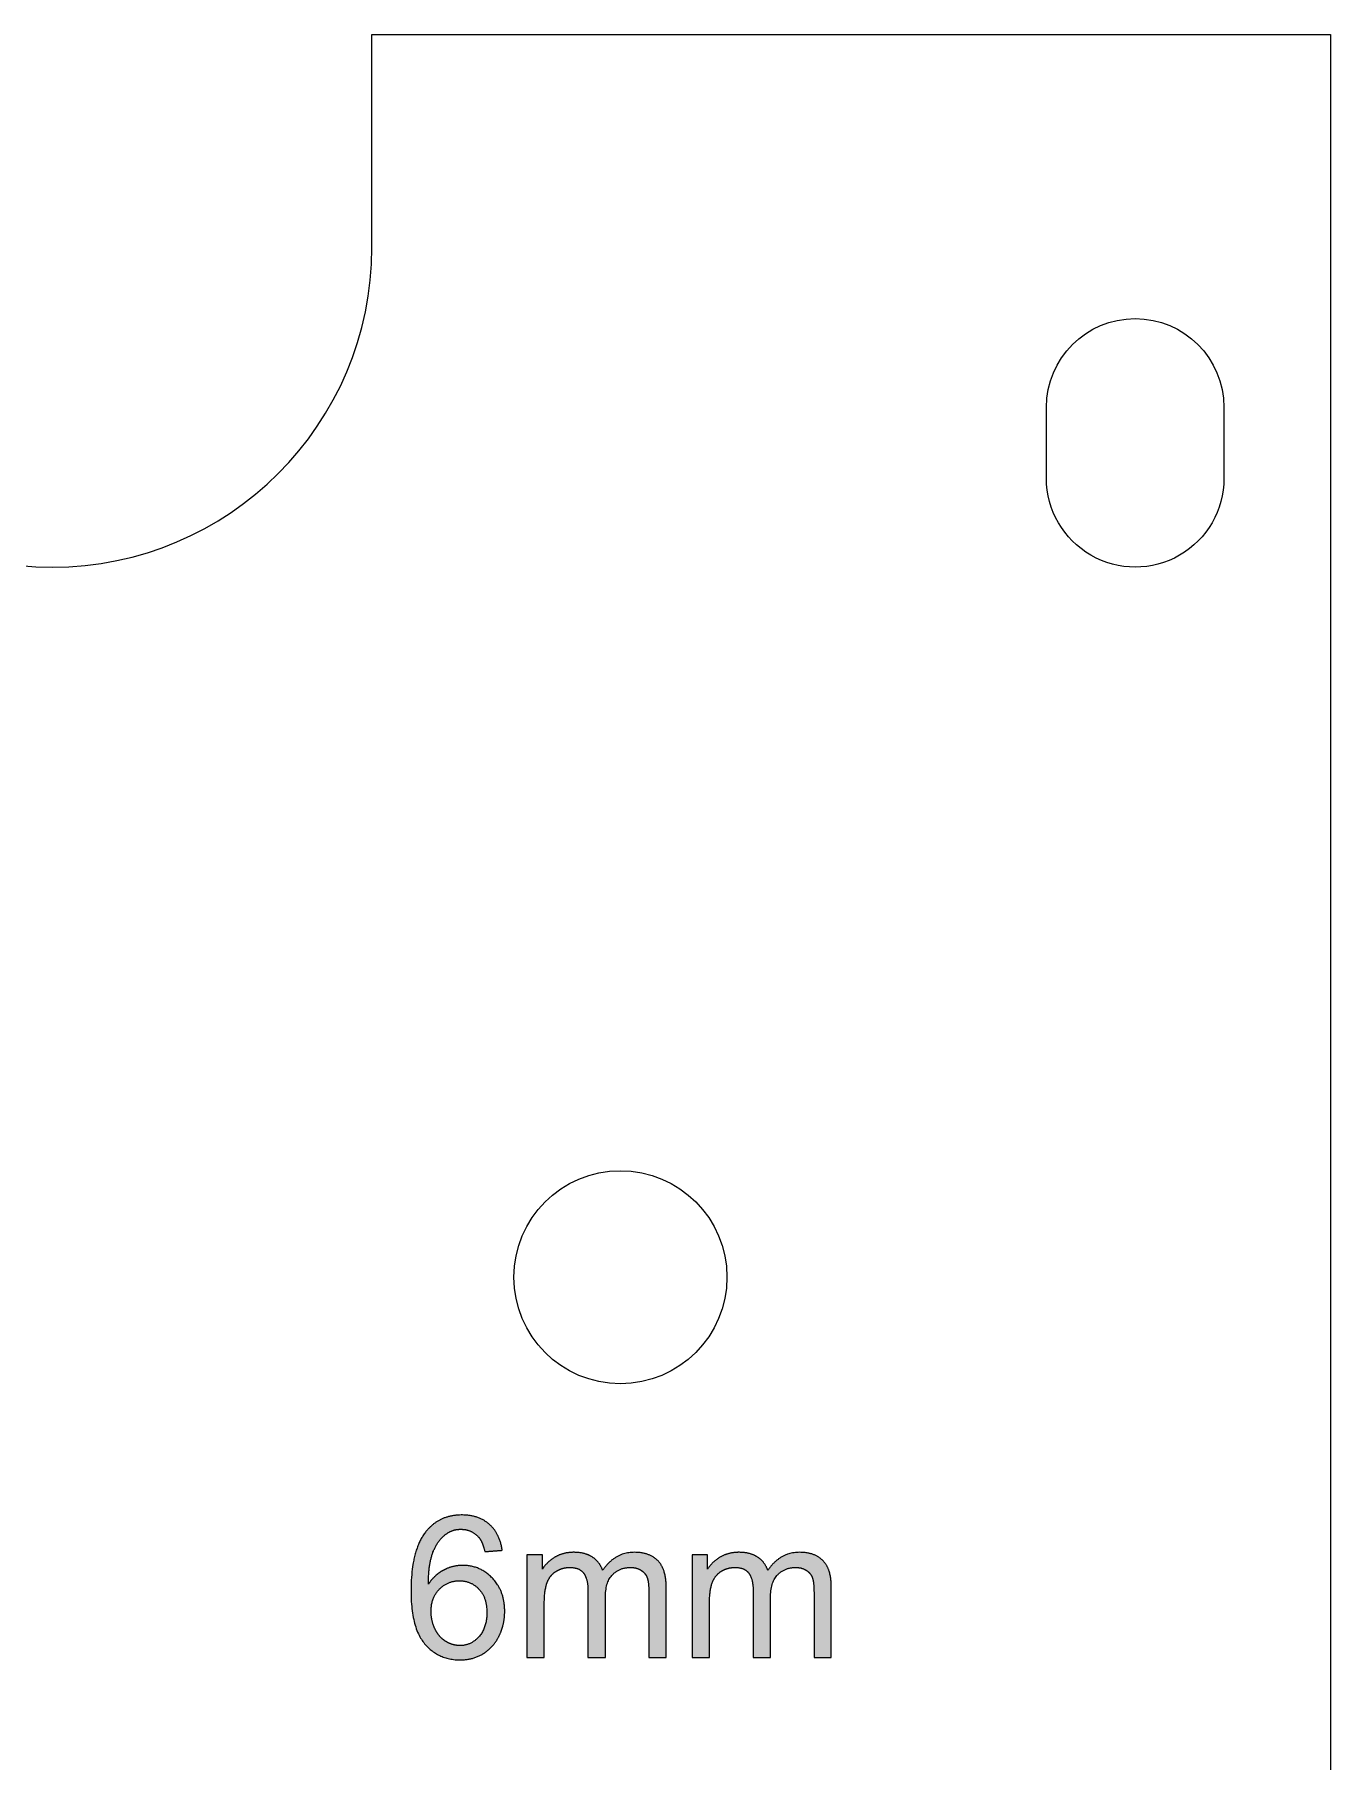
# Model space of a CAD drawing. Header units: millimetres. Extents: x 0 to 277, y 0 to 190.
# Drawn here: x 240.5 to 277, y 141.36 to 190 of the extents above; entities that cross this region are included whole.
import ezdxf

# ---------------------------------------------------------------- set-up
doc = ezdxf.new("R2010")
doc.units = ezdxf.units.MM
doc.header["$MEASUREMENT"] = 0
doc.layers.get('0').update_dxf_attribs({"color": 18, "true_color": 0x000000})

msp = doc.modelspace()

# ---------------------------------------------------------------- hatches: boundary and pattern name
h = msp.add_hatch(color=256)
h.paths.add_polyline_path([(253.67, 147.308), (253.666, 147.337), (253.662, 147.366), (253.657, 147.394), (253.651, 147.421), (253.645, 147.449), (253.639, 147.476), (253.632, 147.502), (253.625, 147.529), (253.617, 147.554), (253.609, 147.58), (253.6, 147.605), (253.591, 147.629), (253.582, 147.654), (253.571, 147.677), (253.561, 147.701), (253.55, 147.724), (253.538, 147.747), (253.526, 147.769), (253.514, 147.791), (253.501, 147.812), (253.487, 147.833), (253.474, 147.854), (253.459, 147.874), (253.444, 147.894), (253.429, 147.913), (253.413, 147.933), (253.397, 147.951), (253.38, 147.97), (253.363, 147.987), (253.346, 148.005), (253.327, 148.022), (253.309, 148.039), (253.29, 148.055), (253.27, 148.071), (253.251, 148.086), (253.231, 148.101), (253.21, 148.115), (253.19, 148.129), (253.169, 148.142), (253.147, 148.155), (253.126, 148.167), (253.104, 148.178), (253.082, 148.189), (253.059, 148.2), (253.036, 148.21), (253.013, 148.22), (252.989, 148.229), (252.965, 148.237), (252.941, 148.245), (252.916, 148.253), (252.891, 148.26), (252.866, 148.266), (252.84, 148.272), (252.814, 148.277), (252.788, 148.282), (252.761, 148.287), (252.734, 148.291), (252.707, 148.294), (252.679, 148.297), (252.651, 148.299), (252.623, 148.301), (252.594, 148.302), (252.565, 148.303), (252.536, 148.303), (252.496, 148.303), (252.458, 148.301), (252.419, 148.299), (252.382, 148.296), (252.344, 148.292), (252.308, 148.287), (252.271, 148.281), (252.236, 148.275), (252.2, 148.267), (252.166, 148.259), (252.131, 148.249), (252.098, 148.239), (252.065, 148.228), (252.032, 148.216), (252, 148.203), (251.968, 148.189), (251.937, 148.174), (251.906, 148.158), (251.876, 148.142), (251.846, 148.124), (251.817, 148.106), (251.788, 148.087), (251.76, 148.067), (251.733, 148.046), (251.705, 148.024), (251.679, 148.001), (251.653, 147.977), (251.627, 147.953), (251.602, 147.927), (251.577, 147.901), (251.553, 147.873), (251.53, 147.845), (251.503, 147.812), (251.478, 147.777), (251.453, 147.741), (251.429, 147.704), (251.406, 147.665), (251.384, 147.626), (251.363, 147.585), (251.342, 147.543), (251.323, 147.499), (251.304, 147.455), (251.286, 147.409), (251.269, 147.362), (251.252, 147.313), (251.237, 147.264), (251.222, 147.213), (251.209, 147.161), (251.196, 147.108), (251.184, 147.053), (251.172, 146.997), (251.162, 146.94), (251.143, 146.823), (251.128, 146.7), (251.117, 146.572), (251.108, 146.44), (251.103, 146.303), (251.102, 146.16), (251.103, 146.033), (251.108, 145.91), (251.115, 145.792), (251.126, 145.679), (251.139, 145.57), (251.147, 145.517), (251.156, 145.465), (251.165, 145.415), (251.176, 145.365), (251.187, 145.317), (251.198, 145.27), (251.211, 145.224), (251.224, 145.18), (251.238, 145.136), (251.253, 145.093), (251.268, 145.052), (251.285, 145.012), (251.302, 144.973), (251.319, 144.935), (251.338, 144.898), (251.357, 144.863), (251.377, 144.828), (251.398, 144.795), (251.42, 144.762), (251.442, 144.731), (251.465, 144.702), (251.477, 144.687), (251.489, 144.673), (251.513, 144.645), (251.538, 144.618), (251.563, 144.592), (251.589, 144.567), (251.615, 144.543), (251.642, 144.519), (251.669, 144.497), (251.696, 144.475), (251.724, 144.455), (251.753, 144.435), (251.782, 144.416), (251.811, 144.398), (251.841, 144.381), (251.871, 144.364), (251.901, 144.349), (251.933, 144.334), (251.964, 144.321), (251.996, 144.308), (252.028, 144.296), (252.061, 144.285), (252.094, 144.275), (252.128, 144.266), (252.162, 144.257), (252.197, 144.25), (252.232, 144.243), (252.267, 144.237), (252.303, 144.232), (252.34, 144.229), (252.376, 144.225), (252.414, 144.223), (252.451, 144.222), (252.489, 144.221), (252.534, 144.222), (252.578, 144.224), (252.622, 144.228), (252.665, 144.232), (252.707, 144.238), (252.749, 144.246), (252.79, 144.254), (252.83, 144.264), (252.85, 144.27), (252.87, 144.276), (252.89, 144.282), (252.91, 144.289), (252.929, 144.295), (252.948, 144.303), (252.967, 144.31), (252.986, 144.318), (253.005, 144.326), (253.024, 144.335), (253.042, 144.344), (253.061, 144.353), (253.079, 144.363), (253.097, 144.372), (253.115, 144.383), (253.133, 144.393), (253.151, 144.404), (253.168, 144.415), (253.185, 144.427), (253.202, 144.439), (253.219, 144.451), (253.235, 144.463), (253.251, 144.476), (253.267, 144.489), (253.283, 144.502), (253.298, 144.515), (253.314, 144.529), (253.329, 144.543), (253.343, 144.558), (253.358, 144.573), (253.372, 144.588), (253.386, 144.603), (253.4, 144.618), (253.414, 144.634), (253.427, 144.651), (253.44, 144.667), (253.465, 144.701), (253.49, 144.736), (253.514, 144.772), (253.536, 144.81), (253.558, 144.848), (253.579, 144.888), (253.598, 144.929), (253.617, 144.97), (253.634, 145.011), (253.65, 145.053), (253.664, 145.095), (253.678, 145.138), (253.69, 145.181), (253.7, 145.225), (253.71, 145.268), (253.718, 145.313), (253.725, 145.358), (253.731, 145.403), (253.735, 145.448), (253.738, 145.494), (253.74, 145.541), (253.741, 145.588), (253.741, 145.623), (253.74, 145.658), (253.738, 145.693), (253.736, 145.727), (253.733, 145.761), (253.729, 145.795), (253.724, 145.828), (253.719, 145.861), (253.714, 145.893), (253.707, 145.925), (253.7, 145.956), (253.692, 145.987), (253.684, 146.018), (253.675, 146.048), (253.665, 146.078), (253.655, 146.107), (253.644, 146.136), (253.632, 146.165), (253.619, 146.193), (253.606, 146.221), (253.592, 146.248), (253.578, 146.275), (253.563, 146.301), (253.547, 146.328), (253.53, 146.353), (253.513, 146.379), (253.495, 146.403), (253.477, 146.428), (253.458, 146.452), (253.438, 146.475), (253.417, 146.499), (253.396, 146.521), (253.374, 146.544), (253.352, 146.565), (253.33, 146.586), (253.308, 146.606), (253.285, 146.625), (253.262, 146.644), (253.238, 146.662), (253.214, 146.679), (253.19, 146.696), (253.166, 146.712), (253.142, 146.727), (253.117, 146.742), (253.092, 146.755), (253.066, 146.768), (253.041, 146.781), (253.015, 146.792), (252.988, 146.803), (252.962, 146.814), (252.935, 146.823), (252.908, 146.832), (252.881, 146.84), (252.853, 146.847), (252.825, 146.854), (252.797, 146.86), (252.768, 146.865), (252.739, 146.87), (252.71, 146.874), (252.681, 146.877), (252.651, 146.88), (252.621, 146.881), (252.591, 146.882), (252.56, 146.883), (252.525, 146.882), (252.49, 146.881), (252.456, 146.878), (252.421, 146.875), (252.387, 146.87), (252.353, 146.864), (252.319, 146.858), (252.286, 146.85), (252.252, 146.841), (252.219, 146.832), (252.186, 146.821), (252.153, 146.809), (252.12, 146.796), (252.088, 146.782), (252.055, 146.768), (252.023, 146.752), (251.991, 146.735), (251.96, 146.717), (251.93, 146.698), (251.9, 146.678), (251.871, 146.656), (251.842, 146.634), (251.814, 146.611), (251.787, 146.586), (251.76, 146.561), (251.734, 146.534), (251.708, 146.506), (251.683, 146.477), (251.659, 146.447), (251.635, 146.416), (251.612, 146.384), (251.59, 146.351), (251.593, 146.497), (251.6, 146.634), (251.606, 146.699), (251.612, 146.762), (251.619, 146.823), (251.627, 146.882), (251.636, 146.939), (251.647, 146.993), (251.658, 147.046), (251.67, 147.096), (251.683, 147.144), (251.697, 147.19), (251.705, 147.212), (251.712, 147.234), (251.72, 147.255), (251.729, 147.275), (251.746, 147.315), (251.764, 147.354), (251.782, 147.392), (251.802, 147.428), (251.822, 147.463), (251.843, 147.497), (251.864, 147.529), (251.887, 147.561), (251.898, 147.576), (251.91, 147.591), (251.922, 147.606), (251.934, 147.62), (251.946, 147.634), (251.959, 147.648), (251.971, 147.661), (251.984, 147.675), (251.997, 147.687), (252.011, 147.7), (252.024, 147.712), (252.038, 147.724), (252.051, 147.736), (252.065, 147.747), (252.08, 147.758), (252.105, 147.777), (252.116, 147.785), (252.128, 147.792), (252.139, 147.8), (252.151, 147.807), (252.163, 147.813), (252.174, 147.82), (252.186, 147.826), (252.198, 147.832), (252.21, 147.838), (252.223, 147.843), (252.235, 147.849), (252.248, 147.854), (252.26, 147.858), (252.273, 147.863), (252.286, 147.867), (252.299, 147.871), (252.312, 147.875), (252.325, 147.878), (252.338, 147.881), (252.351, 147.884), (252.365, 147.887), (252.378, 147.889), (252.392, 147.892), (252.406, 147.893), (252.42, 147.895), (252.434, 147.897), (252.448, 147.898), (252.462, 147.899), (252.477, 147.899), (252.491, 147.9), (252.506, 147.9), (252.524, 147.9), (252.542, 147.899), (252.56, 147.898), (252.577, 147.896), (252.595, 147.895), (252.612, 147.892), (252.629, 147.89), (252.646, 147.887), (252.663, 147.883), (252.679, 147.879), (252.695, 147.875), (252.712, 147.87), (252.728, 147.865), (252.743, 147.86), (252.759, 147.854), (252.774, 147.847), (252.79, 147.84), (252.805, 147.833), (252.82, 147.826), (252.834, 147.818), (252.849, 147.809), (252.863, 147.8), (252.877, 147.791), (252.891, 147.782), (252.905, 147.772), (252.919, 147.761), (252.932, 147.75), (252.945, 147.739), (252.958, 147.727), (252.971, 147.715), (252.984, 147.703), (252.997, 147.69), (253.004, 147.681), (253.011, 147.673), (253.019, 147.664), (253.026, 147.655), (253.033, 147.645), (253.04, 147.635), (253.046, 147.625), (253.053, 147.614), (253.06, 147.604), (253.066, 147.593), (253.073, 147.581), (253.079, 147.569), (253.091, 147.545), (253.103, 147.519), (253.114, 147.493), (253.125, 147.464), (253.136, 147.435), (253.146, 147.405), (253.156, 147.373), (253.165, 147.34), (253.174, 147.305), (253.182, 147.27)], flags=0)
h.paths.add_polyline_path([(251.666, 145.585), (251.666, 145.553), (251.668, 145.522), (251.67, 145.49), (251.673, 145.459), (251.676, 145.428), (251.681, 145.398), (251.687, 145.367), (251.693, 145.337), (251.7, 145.306), (251.708, 145.276), (251.717, 145.246), (251.727, 145.217), (251.737, 145.187), (251.748, 145.158), (251.761, 145.129), (251.774, 145.099), (251.787, 145.071), (251.802, 145.043), (251.817, 145.016), (251.833, 144.99), (251.849, 144.965), (251.858, 144.953), (251.867, 144.941), (251.875, 144.929), (251.884, 144.918), (251.894, 144.906), (251.903, 144.895), (251.912, 144.884), (251.922, 144.874), (251.932, 144.863), (251.942, 144.853), (251.952, 144.843), (251.962, 144.833), (251.973, 144.823), (251.984, 144.814), (251.994, 144.805), (252.005, 144.796), (252.017, 144.787), (252.028, 144.778), (252.039, 144.77), (252.051, 144.762), (252.063, 144.754), (252.075, 144.746), (252.099, 144.732), (252.124, 144.718), (252.148, 144.705), (252.173, 144.693), (252.198, 144.682), (252.223, 144.672), (252.235, 144.668), (252.248, 144.663), (252.261, 144.659), (252.273, 144.655), (252.286, 144.652), (252.299, 144.648), (252.312, 144.645), (252.324, 144.642), (252.337, 144.639), (252.35, 144.637), (252.363, 144.635), (252.376, 144.633), (252.389, 144.631), (252.402, 144.629), (252.415, 144.628), (252.428, 144.627), (252.442, 144.626), (252.455, 144.625), (252.468, 144.625), (252.481, 144.625), (252.501, 144.625), (252.52, 144.626), (252.539, 144.627), (252.558, 144.629), (252.576, 144.631), (252.595, 144.634), (252.613, 144.637), (252.631, 144.641), (252.649, 144.645), (252.667, 144.65), (252.685, 144.655), (252.702, 144.66), (252.719, 144.666), (252.737, 144.673), (252.753, 144.68), (252.77, 144.688), (252.787, 144.696), (252.803, 144.704), (252.82, 144.713), (252.836, 144.723), (252.852, 144.733), (252.867, 144.744), (252.883, 144.755), (252.898, 144.766), (252.914, 144.778), (252.929, 144.791), (252.944, 144.804), (252.958, 144.817), (252.973, 144.831), (252.987, 144.846), (253.002, 144.86), (253.016, 144.876), (253.029, 144.892), (253.043, 144.908), (253.056, 144.924), (253.068, 144.941), (253.08, 144.959), (253.092, 144.976), (253.103, 144.994), (253.113, 145.013), (253.124, 145.031), (253.134, 145.05), (253.143, 145.07), (253.152, 145.089), (253.16, 145.109), (253.169, 145.13), (253.176, 145.151), (253.183, 145.172), (253.19, 145.193), (253.196, 145.215), (253.202, 145.237), (253.208, 145.26), (253.213, 145.283), (253.217, 145.306), (253.222, 145.329), (253.225, 145.353), (253.229, 145.378), (253.231, 145.402), (253.234, 145.427), (253.236, 145.453), (253.237, 145.478), (253.238, 145.504), (253.239, 145.558), (253.238, 145.609), (253.237, 145.634), (253.236, 145.658), (253.234, 145.683), (253.231, 145.707), (253.229, 145.73), (253.225, 145.754), (253.222, 145.777), (253.218, 145.799), (253.213, 145.822), (253.208, 145.844), (253.203, 145.865), (253.197, 145.887), (253.191, 145.907), (253.184, 145.928), (253.177, 145.948), (253.169, 145.968), (253.161, 145.988), (253.153, 146.007), (253.144, 146.026), (253.135, 146.044), (253.125, 146.062), (253.115, 146.08), (253.104, 146.098), (253.093, 146.115), (253.082, 146.132), (253.07, 146.148), (253.058, 146.164), (253.045, 146.18), (253.032, 146.195), (253.018, 146.211), (253.004, 146.225), (252.99, 146.239), (252.976, 146.253), (252.961, 146.266), (252.947, 146.279), (252.932, 146.292), (252.916, 146.304), (252.901, 146.315), (252.885, 146.326), (252.869, 146.336), (252.853, 146.346), (252.837, 146.356), (252.82, 146.365), (252.803, 146.374), (252.786, 146.382), (252.769, 146.39), (252.751, 146.397), (252.734, 146.403), (252.716, 146.41), (252.698, 146.416), (252.679, 146.421), (252.661, 146.426), (252.642, 146.43), (252.623, 146.434), (252.603, 146.438), (252.584, 146.441), (252.564, 146.443), (252.544, 146.445), (252.524, 146.447), (252.504, 146.448), (252.483, 146.449), (252.462, 146.449), (252.441, 146.449), (252.421, 146.448), (252.401, 146.447), (252.381, 146.445), (252.361, 146.443), (252.341, 146.441), (252.321, 146.438), (252.302, 146.434), (252.283, 146.43), (252.264, 146.426), (252.245, 146.421), (252.227, 146.416), (252.209, 146.41), (252.19, 146.403), (252.172, 146.397), (252.155, 146.39), (252.137, 146.382), (252.12, 146.374), (252.103, 146.365), (252.086, 146.356), (252.069, 146.346), (252.052, 146.336), (252.036, 146.326), (252.02, 146.315), (252.004, 146.304), (251.988, 146.292), (251.973, 146.279), (251.957, 146.266), (251.942, 146.253), (251.927, 146.239), (251.912, 146.225), (251.898, 146.211), (251.883, 146.196), (251.87, 146.18), (251.856, 146.165), (251.843, 146.149), (251.831, 146.132), (251.819, 146.116), (251.807, 146.099), (251.796, 146.082), (251.786, 146.065), (251.776, 146.047), (251.766, 146.029), (251.757, 146.011), (251.748, 145.992), (251.739, 145.973), (251.731, 145.954), (251.724, 145.935), (251.717, 145.915), (251.71, 145.895), (251.704, 145.875), (251.699, 145.854), (251.693, 145.833), (251.689, 145.812), (251.684, 145.791), (251.68, 145.769), (251.677, 145.747), (251.674, 145.725), (251.672, 145.702), (251.67, 145.679), (251.668, 145.656), (251.667, 145.633), (251.666, 145.609)], flags=0)
for points in [[(254.804, 146.779), (254.804, 147.185), (254.365, 147.185), (254.365, 144.29), (254.856, 144.29), (254.856, 145.792), (254.857, 145.888), (254.861, 145.978), (254.867, 146.062), (254.871, 146.102), (254.876, 146.141), (254.881, 146.178), (254.887, 146.214), (254.894, 146.248), (254.901, 146.281), (254.908, 146.312), (254.917, 146.342), (254.926, 146.37), (254.93, 146.384), (254.935, 146.397), (254.94, 146.41), (254.945, 146.423), (254.951, 146.436), (254.957, 146.448), (254.962, 146.46), (254.968, 146.473), (254.974, 146.484), (254.981, 146.496), (254.987, 146.507), (254.994, 146.519), (255.001, 146.53), (255.008, 146.541), (255.015, 146.551), (255.023, 146.562), (255.031, 146.572), (255.039, 146.582), (255.047, 146.592), (255.055, 146.602), (255.063, 146.611), (255.072, 146.62), (255.081, 146.629), (255.09, 146.638), (255.099, 146.647), (255.108, 146.656), (255.118, 146.664), (255.128, 146.672), (255.138, 146.68), (255.148, 146.688), (255.158, 146.695), (255.169, 146.702), (255.179, 146.709), (255.19, 146.716), (255.212, 146.73), (255.235, 146.742), (255.257, 146.753), (255.28, 146.764), (255.292, 146.769), (255.303, 146.774), (255.315, 146.778), (255.326, 146.783), (255.338, 146.787), (255.35, 146.791), (255.362, 146.795), (255.374, 146.798), (255.386, 146.801), (255.398, 146.805), (255.41, 146.807), (255.422, 146.81), (255.435, 146.813), (255.447, 146.815), (255.459, 146.817), (255.472, 146.819), (255.497, 146.822), (255.522, 146.824), (255.547, 146.825), (255.573, 146.825), (255.59, 146.825), (255.607, 146.825), (255.623, 146.824), (255.639, 146.823), (255.655, 146.821), (255.67, 146.82), (255.685, 146.818), (255.7, 146.815), (255.715, 146.812), (255.729, 146.809), (255.743, 146.806), (255.756, 146.802), (255.77, 146.798), (255.783, 146.794), (255.795, 146.789), (255.808, 146.785), (255.82, 146.779), (255.832, 146.774), (255.843, 146.768), (255.854, 146.762), (255.865, 146.755), (255.876, 146.748), (255.886, 146.741), (255.896, 146.733), (255.906, 146.726), (255.911, 146.722), (255.916, 146.717), (255.92, 146.713), (255.925, 146.709), (255.929, 146.705), (255.934, 146.7), (255.938, 146.696), (255.942, 146.691), (255.95, 146.682), (255.958, 146.672), (255.966, 146.662), (255.973, 146.651), (255.98, 146.641), (255.987, 146.63), (255.994, 146.618), (256, 146.607), (256.007, 146.595), (256.013, 146.582), (256.018, 146.57), (256.024, 146.557), (256.029, 146.544), (256.034, 146.53), (256.039, 146.516), (256.044, 146.502), (256.048, 146.487), (256.052, 146.473), (256.056, 146.457), (256.06, 146.442), (256.063, 146.426), (256.069, 146.393), (256.074, 146.36), (256.078, 146.324), (256.082, 146.288), (256.084, 146.25), (256.085, 146.211), (256.086, 146.171), (256.086, 144.29), (256.577, 144.29), (256.577, 145.972), (256.577, 146.027), (256.58, 146.08), (256.584, 146.131), (256.586, 146.156), (256.589, 146.18), (256.593, 146.204), (256.596, 146.228), (256.601, 146.251), (256.605, 146.273), (256.61, 146.295), (256.615, 146.317), (256.621, 146.338), (256.627, 146.358), (256.634, 146.378), (256.641, 146.398), (256.648, 146.417), (256.655, 146.436), (256.664, 146.454), (256.672, 146.472), (256.681, 146.489), (256.69, 146.505), (256.7, 146.522), (256.71, 146.538), (256.72, 146.553), (256.731, 146.568), (256.742, 146.582), (256.754, 146.596), (256.766, 146.609), (256.778, 146.622), (256.791, 146.635), (256.804, 146.647), (256.817, 146.659), (256.831, 146.67), (256.844, 146.681), (256.858, 146.691), (256.872, 146.701), (256.886, 146.711), (256.9, 146.72), (256.915, 146.729), (256.929, 146.738), (256.944, 146.746), (256.959, 146.754), (256.975, 146.761), (256.99, 146.768), (257.006, 146.775), (257.022, 146.781), (257.038, 146.787), (257.055, 146.792), (257.071, 146.797), (257.088, 146.801), (257.105, 146.806), (257.122, 146.809), (257.139, 146.813), (257.157, 146.816), (257.175, 146.818), (257.193, 146.82), (257.211, 146.822), (257.229, 146.824), (257.248, 146.825), (257.267, 146.825), (257.286, 146.825), (257.307, 146.825), (257.327, 146.824), (257.347, 146.823), (257.367, 146.82), (257.387, 146.818), (257.406, 146.814), (257.416, 146.812), (257.425, 146.81), (257.435, 146.808), (257.444, 146.806), (257.453, 146.803), (257.462, 146.8), (257.471, 146.798), (257.48, 146.795), (257.489, 146.791), (257.497, 146.788), (257.506, 146.785), (257.515, 146.781), (257.523, 146.777), (257.532, 146.773), (257.54, 146.769), (257.548, 146.765), (257.556, 146.76), (257.564, 146.756), (257.572, 146.751), (257.58, 146.746), (257.588, 146.741), (257.595, 146.736), (257.603, 146.731), (257.61, 146.726), (257.617, 146.72), (257.624, 146.715), (257.631, 146.709), (257.638, 146.704), (257.644, 146.698), (257.651, 146.692), (257.657, 146.686), (257.663, 146.68), (257.669, 146.674), (257.675, 146.668), (257.681, 146.661), (257.686, 146.655), (257.691, 146.648), (257.697, 146.641), (257.702, 146.635), (257.707, 146.628), (257.711, 146.621), (257.716, 146.614), (257.72, 146.607), (257.725, 146.599), (257.729, 146.592), (257.733, 146.585), (257.736, 146.577), (257.74, 146.569), (257.744, 146.562), (257.747, 146.554), (257.75, 146.546), (257.753, 146.538), (257.756, 146.53), (257.759, 146.521), (257.762, 146.512), (257.764, 146.503), (257.769, 146.483), (257.774, 146.463), (257.778, 146.441), (257.782, 146.417), (257.786, 146.393), (257.789, 146.367), (257.792, 146.34), (257.794, 146.311), (257.798, 146.251), (257.8, 146.185), (257.801, 146.114), (257.801, 144.29), (258.289, 144.29), (258.289, 146.277), (258.288, 146.338), (258.285, 146.397), (258.281, 146.454), (258.278, 146.482), (258.275, 146.509), (258.271, 146.536), (258.266, 146.562), (258.262, 146.588), (258.256, 146.613), (258.251, 146.638), (258.245, 146.662), (258.238, 146.686), (258.231, 146.709), (258.224, 146.732), (258.216, 146.754), (258.207, 146.776), (258.198, 146.797), (258.189, 146.818), (258.179, 146.838), (258.169, 146.858), (258.159, 146.877), (258.148, 146.895), (258.136, 146.914), (258.124, 146.931), (258.112, 146.949), (258.099, 146.965), (258.085, 146.981), (258.072, 146.997), (258.057, 147.012), (258.043, 147.027), (258.028, 147.041), (258.012, 147.055), (257.996, 147.068), (257.98, 147.081), (257.963, 147.093), (257.946, 147.105), (257.929, 147.117), (257.911, 147.128), (257.893, 147.138), (257.874, 147.148), (257.855, 147.158), (257.836, 147.167), (257.816, 147.175), (257.796, 147.183), (257.776, 147.191), (257.755, 147.198), (257.734, 147.205), (257.712, 147.211), (257.69, 147.217), (257.667, 147.223), (257.644, 147.227), (257.621, 147.232), (257.598, 147.236), (257.574, 147.239), (257.549, 147.242), (257.524, 147.245), (257.499, 147.247), (257.474, 147.249), (257.448, 147.25), (257.421, 147.251), (257.395, 147.251), (257.36, 147.25), (257.327, 147.249), (257.293, 147.246), (257.26, 147.243), (257.228, 147.238), (257.195, 147.233), (257.164, 147.227), (257.132, 147.219), (257.101, 147.211), (257.071, 147.201), (257.041, 147.191), (257.011, 147.179), (256.981, 147.167), (256.952, 147.154), (256.924, 147.139), (256.896, 147.124), (256.868, 147.108), (256.841, 147.09), (256.814, 147.072), (256.787, 147.053), (256.761, 147.032), (256.735, 147.011), (256.71, 146.989), (256.685, 146.966), (256.661, 146.941), (256.636, 146.916), (256.613, 146.89), (256.589, 146.862), (256.567, 146.834), (256.544, 146.805), (256.522, 146.775), (256.5, 146.744), (256.495, 146.759), (256.489, 146.773), (256.483, 146.788), (256.477, 146.802), (256.471, 146.816), (256.464, 146.83), (256.458, 146.844), (256.45, 146.857), (256.443, 146.87), (256.436, 146.883), (256.428, 146.896), (256.42, 146.909), (256.412, 146.921), (256.403, 146.933), (256.394, 146.945), (256.385, 146.957), (256.376, 146.969), (256.367, 146.98), (256.357, 146.991), (256.347, 147.002), (256.337, 147.013), (256.327, 147.023), (256.316, 147.034), (256.305, 147.044), (256.294, 147.054), (256.283, 147.063), (256.271, 147.073), (256.26, 147.082), (256.247, 147.091), (256.235, 147.1), (256.223, 147.109), (256.21, 147.117), (256.197, 147.125), (256.184, 147.133), (256.17, 147.141), (256.157, 147.148), (256.143, 147.156), (256.129, 147.163), (256.114, 147.169), (256.1, 147.176), (256.085, 147.182), (256.07, 147.188), (256.055, 147.193), (256.039, 147.199), (256.024, 147.204), (256.008, 147.209), (255.991, 147.213), (255.975, 147.217), (255.959, 147.221), (255.942, 147.225), (255.907, 147.232), (255.872, 147.238), (255.836, 147.242), (255.799, 147.246), (255.761, 147.249), (255.722, 147.25), (255.682, 147.251), (255.646, 147.25), (255.611, 147.249), (255.576, 147.246), (255.542, 147.243), (255.508, 147.238), (255.474, 147.233), (255.441, 147.226), (255.409, 147.218), (255.377, 147.21), (255.346, 147.2), (255.315, 147.19), (255.284, 147.178), (255.254, 147.165), (255.225, 147.152), (255.196, 147.137), (255.167, 147.121), (255.139, 147.105), (255.112, 147.088), (255.085, 147.07), (255.059, 147.051), (255.034, 147.032), (255.01, 147.012), (254.986, 146.992), (254.963, 146.971), (254.941, 146.949), (254.919, 146.927), (254.898, 146.904), (254.878, 146.88), (254.859, 146.856), (254.84, 146.831), (254.822, 146.805)], [(259.456, 146.779), (259.456, 147.185), (259.017, 147.185), (259.017, 144.29), (259.508, 144.29), (259.508, 145.792), (259.509, 145.888), (259.513, 145.978), (259.519, 146.062), (259.523, 146.102), (259.528, 146.141), (259.533, 146.178), (259.539, 146.214), (259.545, 146.248), (259.552, 146.281), (259.56, 146.312), (259.568, 146.342), (259.577, 146.37), (259.582, 146.384), (259.587, 146.397), (259.592, 146.41), (259.597, 146.423), (259.603, 146.436), (259.608, 146.448), (259.614, 146.46), (259.62, 146.473), (259.626, 146.484), (259.632, 146.496), (259.639, 146.507), (259.646, 146.519), (259.653, 146.53), (259.66, 146.541), (259.667, 146.551), (259.675, 146.562), (259.682, 146.572), (259.69, 146.582), (259.698, 146.592), (259.706, 146.602), (259.715, 146.611), (259.724, 146.62), (259.732, 146.629), (259.741, 146.638), (259.751, 146.647), (259.76, 146.656), (259.77, 146.664), (259.779, 146.672), (259.789, 146.68), (259.799, 146.688), (259.81, 146.695), (259.82, 146.702), (259.831, 146.709), (259.842, 146.716), (259.864, 146.73), (259.886, 146.742), (259.909, 146.753), (259.932, 146.764), (259.943, 146.769), (259.955, 146.774), (259.966, 146.778), (259.978, 146.783), (259.99, 146.787), (260.002, 146.791), (260.014, 146.795), (260.026, 146.798), (260.038, 146.801), (260.05, 146.805), (260.062, 146.807), (260.074, 146.81), (260.086, 146.813), (260.098, 146.815), (260.111, 146.817), (260.123, 146.819), (260.148, 146.822), (260.174, 146.824), (260.199, 146.825), (260.225, 146.825), (260.242, 146.825), (260.258, 146.825), (260.275, 146.824), (260.291, 146.823), (260.306, 146.821), (260.322, 146.82), (260.337, 146.818), (260.352, 146.815), (260.366, 146.812), (260.38, 146.809), (260.394, 146.806), (260.408, 146.802), (260.421, 146.798), (260.434, 146.794), (260.447, 146.789), (260.459, 146.785), (260.472, 146.779), (260.483, 146.774), (260.495, 146.768), (260.506, 146.762), (260.517, 146.755), (260.528, 146.748), (260.538, 146.741), (260.548, 146.733), (260.558, 146.726), (260.563, 146.722), (260.567, 146.717), (260.572, 146.713), (260.576, 146.709), (260.581, 146.705), (260.585, 146.7), (260.59, 146.696), (260.594, 146.691), (260.602, 146.682), (260.61, 146.672), (260.618, 146.662), (260.625, 146.651), (260.632, 146.641), (260.639, 146.63), (260.646, 146.618), (260.652, 146.607), (260.658, 146.595), (260.664, 146.582), (260.67, 146.57), (260.676, 146.557), (260.681, 146.544), (260.686, 146.53), (260.691, 146.516), (260.695, 146.502), (260.7, 146.487), (260.704, 146.473), (260.708, 146.457), (260.711, 146.442), (260.715, 146.426), (260.721, 146.393), (260.726, 146.36), (260.73, 146.324), (260.733, 146.288), (260.736, 146.25), (260.737, 146.211), (260.738, 146.171), (260.738, 144.29), (261.228, 144.29), (261.228, 145.972), (261.229, 146.027), (261.232, 146.08), (261.235, 146.131), (261.238, 146.156), (261.241, 146.18), (261.244, 146.204), (261.248, 146.228), (261.252, 146.251), (261.257, 146.273), (261.262, 146.295), (261.267, 146.317), (261.273, 146.338), (261.279, 146.358), (261.285, 146.378), (261.292, 146.398), (261.299, 146.417), (261.307, 146.436), (261.315, 146.454), (261.324, 146.472), (261.333, 146.489), (261.342, 146.505), (261.352, 146.522), (261.362, 146.538), (261.372, 146.553), (261.383, 146.568), (261.394, 146.582), (261.406, 146.596), (261.418, 146.609), (261.43, 146.622), (261.443, 146.635), (261.456, 146.647), (261.469, 146.659), (261.482, 146.67), (261.496, 146.681), (261.509, 146.691), (261.523, 146.701), (261.537, 146.711), (261.552, 146.72), (261.566, 146.729), (261.581, 146.738), (261.596, 146.746), (261.611, 146.754), (261.627, 146.761), (261.642, 146.768), (261.658, 146.775), (261.674, 146.781), (261.69, 146.787), (261.706, 146.792), (261.723, 146.797), (261.74, 146.801), (261.757, 146.806), (261.774, 146.809), (261.791, 146.813), (261.809, 146.816), (261.826, 146.818), (261.844, 146.82), (261.863, 146.822), (261.881, 146.824), (261.9, 146.825), (261.918, 146.825), (261.937, 146.825), (261.958, 146.825), (261.979, 146.824), (261.999, 146.823), (262.019, 146.82), (262.039, 146.818), (262.058, 146.814), (262.067, 146.812), (262.077, 146.81), (262.086, 146.808), (262.095, 146.806), (262.105, 146.803), (262.114, 146.8), (262.123, 146.798), (262.132, 146.795), (262.14, 146.791), (262.149, 146.788), (262.158, 146.785), (262.166, 146.781), (262.175, 146.777), (262.183, 146.773), (262.191, 146.769), (262.2, 146.765), (262.208, 146.76), (262.216, 146.756), (262.224, 146.751), (262.232, 146.746), (262.24, 146.741), (262.247, 146.736), (262.255, 146.731), (262.262, 146.726), (262.269, 146.72), (262.276, 146.715), (262.283, 146.709), (262.29, 146.704), (262.296, 146.698), (262.303, 146.692), (262.309, 146.686), (262.315, 146.68), (262.321, 146.674), (262.327, 146.668), (262.332, 146.661), (262.338, 146.655), (262.343, 146.648), (262.348, 146.641), (262.353, 146.635), (262.358, 146.628), (262.363, 146.621), (262.367, 146.614), (262.372, 146.607), (262.376, 146.599), (262.38, 146.592), (262.384, 146.585), (262.388, 146.577), (262.392, 146.569), (262.395, 146.562), (262.399, 146.554), (262.402, 146.546), (262.405, 146.538), (262.408, 146.53), (262.411, 146.521), (262.413, 146.512), (262.416, 146.503), (262.421, 146.483), (262.426, 146.463), (262.43, 146.441), (262.434, 146.417), (262.438, 146.393), (262.441, 146.367), (262.443, 146.34), (262.446, 146.311), (262.45, 146.251), (262.452, 146.185), (262.453, 146.114), (262.453, 144.29), (262.941, 144.29), (262.941, 146.277), (262.94, 146.338), (262.937, 146.397), (262.933, 146.454), (262.93, 146.482), (262.926, 146.509), (262.922, 146.536), (262.918, 146.562), (262.913, 146.588), (262.908, 146.613), (262.902, 146.638), (262.896, 146.662), (262.89, 146.686), (262.883, 146.709), (262.875, 146.732), (262.867, 146.754), (262.859, 146.776), (262.85, 146.797), (262.841, 146.818), (262.831, 146.838), (262.821, 146.858), (262.81, 146.877), (262.799, 146.895), (262.788, 146.914), (262.776, 146.931), (262.763, 146.949), (262.75, 146.965), (262.737, 146.981), (262.723, 146.997), (262.709, 147.012), (262.694, 147.027), (262.679, 147.041), (262.664, 147.055), (262.648, 147.068), (262.632, 147.081), (262.615, 147.093), (262.598, 147.105), (262.581, 147.117), (262.563, 147.128), (262.545, 147.138), (262.526, 147.148), (262.507, 147.158), (262.488, 147.167), (262.468, 147.175), (262.448, 147.183), (262.427, 147.191), (262.406, 147.198), (262.385, 147.205), (262.364, 147.211), (262.341, 147.217), (262.319, 147.223), (262.296, 147.227), (262.273, 147.232), (262.249, 147.236), (262.225, 147.239), (262.201, 147.242), (262.176, 147.245), (262.151, 147.247), (262.125, 147.249), (262.099, 147.25), (262.073, 147.251), (262.046, 147.251), (262.012, 147.25), (261.978, 147.249), (261.945, 147.246), (261.912, 147.243), (261.879, 147.238), (261.847, 147.233), (261.815, 147.227), (261.784, 147.219), (261.753, 147.211), (261.722, 147.201), (261.692, 147.191), (261.662, 147.179), (261.633, 147.167), (261.604, 147.154), (261.576, 147.139), (261.547, 147.124), (261.52, 147.108), (261.492, 147.09), (261.465, 147.072), (261.439, 147.053), (261.413, 147.032), (261.387, 147.011), (261.362, 146.989), (261.337, 146.966), (261.312, 146.941), (261.288, 146.916), (261.264, 146.89), (261.241, 146.862), (261.218, 146.834), (261.196, 146.805), (261.174, 146.775), (261.152, 146.744), (261.147, 146.759), (261.141, 146.773), (261.135, 146.788), (261.129, 146.802), (261.123, 146.816), (261.116, 146.83), (261.109, 146.844), (261.102, 146.857), (261.095, 146.87), (261.087, 146.883), (261.08, 146.896), (261.072, 146.909), (261.063, 146.921), (261.055, 146.933), (261.046, 146.945), (261.037, 146.957), (261.028, 146.969), (261.019, 146.98), (261.009, 146.991), (260.999, 147.002), (260.989, 147.013), (260.978, 147.023), (260.968, 147.034), (260.957, 147.044), (260.946, 147.054), (260.935, 147.063), (260.923, 147.073), (260.911, 147.082), (260.899, 147.091), (260.887, 147.1), (260.874, 147.109), (260.862, 147.117), (260.849, 147.125), (260.835, 147.133), (260.822, 147.141), (260.808, 147.148), (260.794, 147.156), (260.78, 147.163), (260.766, 147.169), (260.751, 147.176), (260.737, 147.182), (260.722, 147.188), (260.706, 147.193), (260.691, 147.199), (260.675, 147.204), (260.659, 147.209), (260.643, 147.213), (260.627, 147.217), (260.61, 147.221), (260.593, 147.225), (260.559, 147.232), (260.524, 147.238), (260.488, 147.242), (260.451, 147.246), (260.413, 147.249), (260.374, 147.25), (260.334, 147.251), (260.298, 147.25), (260.263, 147.249), (260.228, 147.246), (260.193, 147.243), (260.159, 147.238), (260.126, 147.233), (260.093, 147.226), (260.061, 147.218), (260.029, 147.21), (259.997, 147.2), (259.966, 147.19), (259.936, 147.178), (259.906, 147.165), (259.876, 147.152), (259.847, 147.137), (259.819, 147.121), (259.791, 147.105), (259.763, 147.088), (259.737, 147.07), (259.711, 147.051), (259.686, 147.032), (259.662, 147.012), (259.638, 146.992), (259.615, 146.971), (259.593, 146.949), (259.571, 146.927), (259.55, 146.904), (259.53, 146.88), (259.51, 146.856), (259.492, 146.831), (259.473, 146.805)]]:
    msp.add_hatch(color=256).paths.add_polyline_path(points, flags=0)

# ---------------------------------------------------------------- linework, layer by layer
at = {"color": 7, "true_color": 0xffffff}
for p, q in [((250, 184), (250, 190)), ((250, 190), (277, 190)), ((277, 190), (277, 0)), ((269, 177.5), (269, 179.5)), ((274, 179.5), (274, 177.5))]:
    msp.add_line(p, q, dxfattribs=at)
for p, q in [((254.804, 147.185), (254.365, 147.185)), ((254.365, 147.185), (254.365, 144.29)), ((254.804, 146.779), (254.804, 147.185)), ((259.456, 147.185), (259.017, 147.185)), ((259.017, 147.185), (259.017, 144.29)), ((259.456, 146.779), (259.456, 147.185)), ((254.856, 144.29), (254.856, 145.792)), ((259.508, 144.29), (259.508, 145.792)), ((254.365, 144.29), (254.856, 144.29)), ((259.017, 144.29), (259.508, 144.29))]:
    msp.add_line(p, q)
msp.add_circle((257, 155), 3)
msp.add_arc((241, 184), 9, 180, 0, dxfattribs=at)
at = {"color": 7, "true_color": 0xffffff, "extrusion": (0, 0, -1)}
for centre, start, end in [((-271.5, 179.5), 360, 180), ((-271.5, 177.5), 179.9999, 360)]:
    msp.add_arc(centre, 2.5, start, end, dxfattribs=at)
for points, knots in [([(253.67, 147.308), (253.61, 147.774), (253.309, 148.039), (253.007, 148.303), (252.536, 148.303), (251.903, 148.303), (251.53, 147.845), (251.102, 147.319), (251.102, 146.16), (251.102, 145.124), (251.489, 144.673), (251.876, 144.221), (252.489, 144.221), (252.849, 144.221), (253.133, 144.393), (253.416, 144.565), (253.579, 144.888), (253.741, 145.211), (253.741, 145.588), (253.741, 146.16), (253.396, 146.521), (253.051, 146.883), (252.56, 146.883), (252.279, 146.883), (252.023, 146.752), (251.767, 146.621), (251.59, 146.351)], [-19, -19, -19, -18, -18, -17, -17, -16, -16, -15, -15, -14, -14, -13, -13, -12, -12, -11, -11, -10, -10, -9, -9, -8, -8, -7, -7, -6, -6, -6]), ([(251.59, 146.351), (251.595, 146.951), (251.729, 147.275), (251.862, 147.6), (252.094, 147.769), (252.271, 147.9), (252.506, 147.9), (252.798, 147.9), (252.997, 147.69), (253.117, 147.559), (253.182, 147.27)], [-6, -6, -6, -5, -5, -4, -4, -3, -3, -2, -2, -1, -1, -1]), ([(256.5, 146.744), (256.416, 146.984), (256.21, 147.117), (256.004, 147.251), (255.682, 147.251), (255.393, 147.251), (255.167, 147.121), (254.941, 146.992), (254.804, 146.779)], [-7, -7, -7, -6, -6, -5, -5, -4, -4, -3, -3, -3]), ([(258.289, 146.277), (258.289, 146.774), (258.057, 147.012), (257.825, 147.251), (257.395, 147.251), (256.844, 147.251), (256.5, 146.744)], [-10, -10, -10, -9, -9, -8, -8, -7, -7, -7]), ([(261.152, 146.744), (261.067, 146.984), (260.862, 147.117), (260.656, 147.251), (260.334, 147.251), (260.045, 147.251), (259.819, 147.121), (259.592, 146.992), (259.456, 146.779)], [-7, -7, -7, -6, -6, -5, -5, -4, -4, -3, -3, -3]), ([(262.941, 146.277), (262.941, 146.774), (262.709, 147.012), (262.477, 147.251), (262.046, 147.251), (261.496, 147.251), (261.152, 146.744)], [-10, -10, -10, -9, -9, -8, -8, -7, -7, -7]), ([(251.666, 145.585), (251.666, 145.331), (251.774, 145.099), (251.881, 144.868), (252.075, 144.746), (252.269, 144.625), (252.481, 144.625), (252.792, 144.625), (253.016, 144.876), (253.239, 145.127), (253.239, 145.558), (253.239, 145.972), (253.018, 146.211), (252.798, 146.449), (252.462, 146.449), (252.13, 146.449), (251.898, 146.211), (251.666, 145.972), (251.666, 145.585)], [0, 0, 0, 1, 1, 2, 2, 3, 3, 4, 4, 5, 5, 6, 6, 7, 7, 8, 8, 9, 9, 9]), ([(254.856, 145.792), (254.856, 146.187), (254.935, 146.397), (255.014, 146.607), (255.19, 146.716), (255.366, 146.825), (255.573, 146.825), (255.846, 146.825), (255.966, 146.662), (256.086, 146.498), (256.086, 146.171)], [-26, -26, -26, -25, -25, -24, -24, -23, -23, -22, -22, -21, -21, -21]), ([(256.577, 145.972), (256.577, 146.419), (256.778, 146.622), (256.98, 146.825), (257.286, 146.825), (257.455, 146.825), (257.58, 146.746), (257.706, 146.667), (257.753, 146.538), (257.801, 146.408), (257.801, 146.114)], [-18, -18, -18, -17, -17, -16, -16, -15, -15, -14, -14, -13, -13, -13]), ([(259.508, 145.792), (259.508, 146.187), (259.587, 146.397), (259.666, 146.607), (259.842, 146.716), (260.018, 146.825), (260.225, 146.825), (260.498, 146.825), (260.618, 146.662), (260.738, 146.498), (260.738, 146.171)], [-26, -26, -26, -25, -25, -24, -24, -23, -23, -22, -22, -21, -21, -21]), ([(261.228, 145.972), (261.228, 146.419), (261.43, 146.622), (261.632, 146.825), (261.937, 146.825), (262.106, 146.825), (262.232, 146.746), (262.357, 146.667), (262.405, 146.538), (262.453, 146.408), (262.453, 146.114)], [-18, -18, -18, -17, -17, -16, -16, -15, -15, -14, -14, -13, -13, -13])]:
    msp.add_open_spline(points, degree=2, knots=knots)
for points in [[(253.182, 147.27), (253.426, 147.289), (253.67, 147.308)], [(256.086, 146.171), (256.086, 145.23), (256.086, 144.29)], [(256.577, 144.29), (256.577, 145.131), (256.577, 145.972)], [(257.801, 146.114), (257.801, 145.202), (257.801, 144.29)], [(258.289, 144.29), (258.289, 145.284), (258.289, 146.277)], [(260.738, 146.171), (260.738, 145.23), (260.738, 144.29)], [(261.228, 144.29), (261.228, 145.131), (261.228, 145.972)], [(262.453, 146.114), (262.453, 145.202), (262.453, 144.29)], [(262.941, 144.29), (262.941, 145.284), (262.941, 146.277)], [(256.086, 144.29), (256.331, 144.29), (256.577, 144.29)], [(257.801, 144.29), (258.045, 144.29), (258.289, 144.29)], [(260.738, 144.29), (260.983, 144.29), (261.228, 144.29)], [(262.453, 144.29), (262.697, 144.29), (262.941, 144.29)]]:
    msp.add_open_spline(points, degree=2)

doc.saveas('drawing.dxf')
